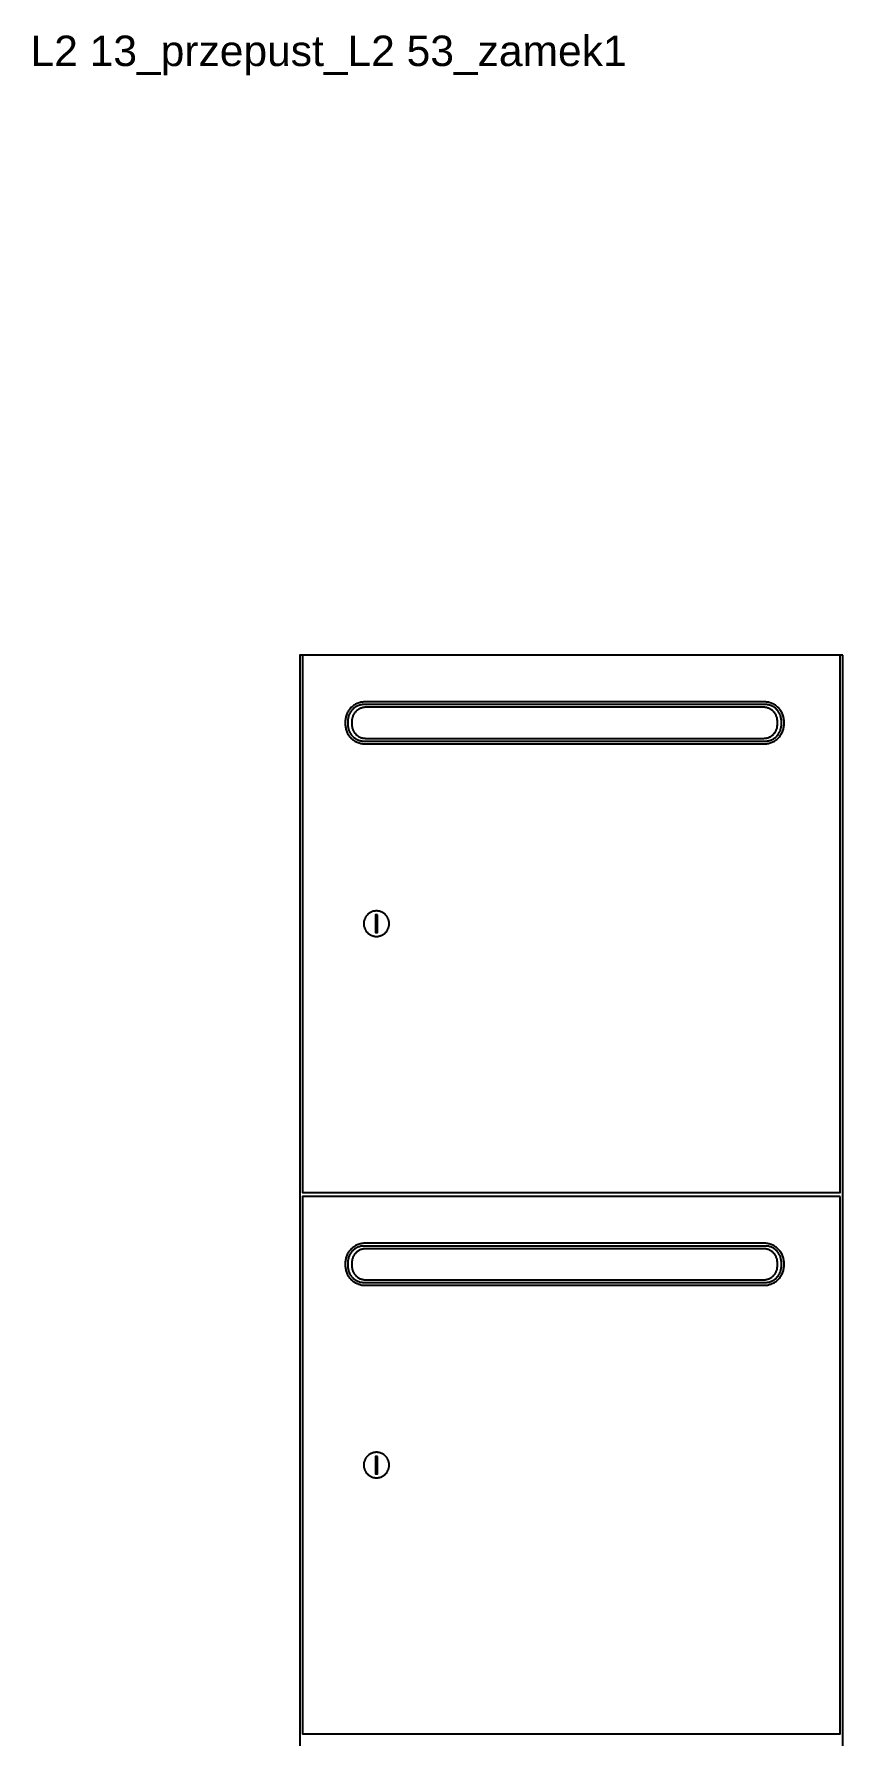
# Model space of a CAD drawing. Header units: millimetres. Extents: x 1075 to 13200, y 678 to 7235.
# Drawn here: x 3433 to 4030, y 2014 to 3271 of the extents above; entities that cross this region are included whole.
import ezdxf

# ---------------------------------------------------------------- set-up
doc = ezdxf.new("R2010")
doc.units = ezdxf.units.MM
doc.styles.add('Arial', font='arial.ttf')

msp = doc.modelspace()

# ---------------------------------------------------------------- linework, layer by layer
at = {"color": 0}
for points in [[(4030, 2812, 0), (3629, 2812, 0), (3629, 1212, 0), (4030, 1212, 0)], [(4028, 2812, 0), (3631, 2812, 0), (3631, 2415, 0), (4028, 2415, 0)], [(3986.5, 2763, 0), (3986.5, 2763.7, 0), (3986.4, 2764.5, 0), (3986.3, 2765.2, 0), (3986.2, 2765.9, 0), (3986, 2766.6, 0), (3985.8, 2767.3, 0), (3985.6, 2768, 0), (3985.3, 2768.6, 0), (3985.1, 2769.3, 0), (3984.7, 2769.9, 0), (3984.4, 2770.5, 0), (3984, 2771.1, 0), (3983.6, 2771.7, 0), (3983.2, 2772.2, 0), (3982.7, 2772.8, 0), (3982.2, 2773.3, 0), (3981.7, 2773.7, 0), (3981.2, 2774.2, 0), (3980.7, 2774.6, 0), (3980.1, 2775, 0), (3979.5, 2775.4, 0), (3978.9, 2775.8, 0), (3978.3, 2776.1, 0), (3977.6, 2776.4, 0), (3977, 2776.6, 0), (3976.3, 2776.9, 0), (3975.6, 2777.1, 0), (3974.9, 2777.2, 0), (3974.2, 2777.4, 0), (3973.5, 2777.4, 0), (3972.7, 2777.5, 0), (3972, 2777.5, 0), (3677, 2777.5, 0), (3676.3, 2777.5, 0), (3675.5, 2777.4, 0), (3674.8, 2777.4, 0), (3674.1, 2777.2, 0), (3673.4, 2777.1, 0), (3672.7, 2776.9, 0), (3672, 2776.6, 0), (3671.4, 2776.4, 0), (3670.7, 2776.1, 0), (3670.1, 2775.8, 0), (3669.5, 2775.4, 0), (3668.9, 2775, 0), (3668.3, 2774.6, 0), (3667.8, 2774.2, 0), (3667.2, 2773.7, 0), (3666.7, 2773.3, 0), (3666.3, 2772.8, 0), (3665.8, 2772.2, 0), (3665.4, 2771.7, 0), (3665, 2771.1, 0), (3664.6, 2770.5, 0), (3664.2, 2769.9, 0), (3663.9, 2769.3, 0), (3663.6, 2768.6, 0), (3663.4, 2768, 0), (3663.1, 2767.3, 0), (3662.9, 2766.6, 0), (3662.8, 2765.9, 0), (3662.7, 2765.2, 0), (3662.6, 2764.5, 0), (3662.5, 2763.7, 0), (3662.5, 2763, 0), (3662.5, 2761, 0), (3662.5, 2760.3, 0), (3662.6, 2759.6, 0), (3662.7, 2758.8, 0), (3662.8, 2758.1, 0), (3662.9, 2757.4, 0), (3663.1, 2756.7, 0), (3663.4, 2756.1, 0), (3663.6, 2755.4, 0), (3663.9, 2754.7, 0), (3664.2, 2754.1, 0), (3664.6, 2753.5, 0), (3665, 2752.9, 0), (3665.4, 2752.4, 0), (3665.8, 2751.8, 0), (3666.3, 2751.3, 0), (3666.7, 2750.8, 0), (3667.2, 2750.3, 0), (3667.8, 2749.8, 0), (3668.3, 2749.4, 0), (3668.9, 2749, 0), (3669.5, 2748.6, 0), (3670.1, 2748.3, 0), (3670.7, 2748, 0), (3671.4, 2747.7, 0), (3672, 2747.4, 0), (3672.7, 2747.2, 0), (3673.4, 2747, 0), (3674.1, 2746.8, 0), (3674.8, 2746.7, 0), (3675.5, 2746.6, 0), (3676.3, 2746.5, 0), (3677, 2746.5, 0), (3972, 2746.5, 0), (3972.7, 2746.5, 0), (3973.5, 2746.6, 0), (3974.2, 2746.7, 0), (3974.9, 2746.8, 0), (3975.6, 2747, 0), (3976.3, 2747.2, 0), (3977, 2747.4, 0), (3977.6, 2747.7, 0), (3978.3, 2748, 0), (3978.9, 2748.3, 0), (3979.5, 2748.6, 0), (3980.1, 2749, 0), (3980.7, 2749.4, 0), (3981.2, 2749.8, 0), (3981.7, 2750.3, 0), (3982.2, 2750.8, 0), (3982.7, 2751.3, 0), (3983.2, 2751.8, 0), (3983.6, 2752.4, 0), (3984, 2752.9, 0), (3984.4, 2753.5, 0), (3984.7, 2754.1, 0), (3985.1, 2754.7, 0), (3985.3, 2755.4, 0), (3985.6, 2756.1, 0), (3985.8, 2756.7, 0), (3986, 2757.4, 0), (3986.2, 2758.1, 0), (3986.3, 2758.8, 0), (3986.4, 2759.6, 0), (3986.5, 2760.3, 0), (3986.5, 2761, 0)], [(3984.5, 2763.5, 0), (3984.5, 2764.1, 0), (3984.4, 2764.7, 0), (3984.3, 2765.3, 0), (3984.2, 2765.9, 0), (3984.1, 2766.5, 0), (3983.9, 2767.1, 0), (3983.8, 2767.6, 0), (3983.5, 2768.2, 0), (3983.3, 2768.7, 0), (3983, 2769.2, 0), (3982.7, 2769.7, 0), (3982.4, 2770.2, 0), (3982.1, 2770.7, 0), (3981.7, 2771.2, 0), (3981.4, 2771.6, 0), (3981, 2772, 0), (3980.6, 2772.4, 0), (3980.1, 2772.8, 0), (3979.7, 2773.1, 0), (3979.2, 2773.5, 0), (3978.7, 2773.8, 0), (3978.2, 2774.1, 0), (3977.7, 2774.3, 0), (3977.2, 2774.6, 0), (3976.6, 2774.8, 0), (3976.1, 2775, 0), (3975.5, 2775.1, 0), (3974.9, 2775.3, 0), (3974.3, 2775.4, 0), (3973.7, 2775.5, 0), (3973.1, 2775.5, 0), (3972.5, 2775.5, 0), (3676.5, 2775.5, 0), (3675.9, 2775.5, 0), (3675.3, 2775.5, 0), (3674.7, 2775.4, 0), (3674.1, 2775.3, 0), (3673.5, 2775.1, 0), (3672.9, 2775, 0), (3672.4, 2774.8, 0), (3671.8, 2774.6, 0), (3671.3, 2774.3, 0), (3670.8, 2774.1, 0), (3670.3, 2773.8, 0), (3669.8, 2773.5, 0), (3669.3, 2773.1, 0), (3668.9, 2772.8, 0), (3668.4, 2772.4, 0), (3668, 2772, 0), (3667.6, 2771.6, 0), (3667.2, 2771.2, 0), (3666.9, 2770.7, 0), (3666.5, 2770.2, 0), (3666.2, 2769.7, 0), (3665.9, 2769.2, 0), (3665.7, 2768.7, 0), (3665.4, 2768.2, 0), (3665.2, 2767.6, 0), (3665, 2767.1, 0), (3664.9, 2766.5, 0), (3664.7, 2765.9, 0), (3664.6, 2765.3, 0), (3664.5, 2764.7, 0), (3664.5, 2764.1, 0), (3664.5, 2763.5, 0), (3664.5, 2760.5, 0), (3664.5, 2759.9, 0), (3664.5, 2759.3, 0), (3664.6, 2758.7, 0), (3664.7, 2758.1, 0), (3664.9, 2757.5, 0), (3665, 2757, 0), (3665.2, 2756.4, 0), (3665.4, 2755.9, 0), (3665.7, 2755.3, 0), (3665.9, 2754.8, 0), (3666.2, 2754.3, 0), (3666.5, 2753.8, 0), (3666.9, 2753.3, 0), (3667.2, 2752.9, 0), (3667.6, 2752.5, 0), (3668, 2752, 0), (3668.4, 2751.6, 0), (3668.9, 2751.3, 0), (3669.3, 2750.9, 0), (3669.8, 2750.6, 0), (3670.3, 2750.3, 0), (3670.8, 2750, 0), (3671.3, 2749.7, 0), (3671.8, 2749.5, 0), (3672.4, 2749.2, 0), (3672.9, 2749.1, 0), (3673.5, 2748.9, 0), (3674.1, 2748.8, 0), (3674.7, 2748.7, 0), (3675.3, 2748.6, 0), (3675.9, 2748.5, 0), (3676.5, 2748.5, 0), (3972.5, 2748.5, 0), (3973.1, 2748.5, 0), (3973.7, 2748.6, 0), (3974.3, 2748.7, 0), (3974.9, 2748.8, 0), (3975.5, 2748.9, 0), (3976.1, 2749.1, 0), (3976.6, 2749.2, 0), (3977.2, 2749.5, 0), (3977.7, 2749.7, 0), (3978.2, 2750, 0), (3978.7, 2750.3, 0), (3979.2, 2750.6, 0), (3979.7, 2750.9, 0), (3980.1, 2751.3, 0), (3980.6, 2751.6, 0), (3981, 2752, 0), (3981.4, 2752.5, 0), (3981.7, 2752.9, 0), (3982.1, 2753.3, 0), (3982.4, 2753.8, 0), (3982.7, 2754.3, 0), (3983, 2754.8, 0), (3983.3, 2755.3, 0), (3983.5, 2755.9, 0), (3983.8, 2756.4, 0), (3983.9, 2757, 0), (3984.1, 2757.5, 0), (3984.2, 2758.1, 0), (3984.3, 2758.7, 0), (3984.4, 2759.3, 0), (3984.5, 2759.9, 0), (3984.5, 2760.5, 0)], [(3981.6, 2763.3, 0), (3981.6, 2763.8, 0), (3981.5, 2764.4, 0), (3981.5, 2764.9, 0), (3981.4, 2765.4, 0), (3981.3, 2765.9, 0), (3981.1, 2766.3, 0), (3981, 2766.8, 0), (3980.8, 2767.3, 0), (3980.6, 2767.7, 0), (3980.4, 2768.2, 0), (3980.1, 2768.6, 0), (3979.9, 2769, 0), (3979.6, 2769.4, 0), (3979.3, 2769.8, 0), (3979, 2770.2, 0), (3978.6, 2770.5, 0), (3978.3, 2770.8, 0), (3977.9, 2771.2, 0), (3977.5, 2771.5, 0), (3977.1, 2771.8, 0), (3976.7, 2772, 0), (3976.3, 2772.3, 0), (3975.8, 2772.5, 0), (3975.4, 2772.7, 0), (3974.9, 2772.9, 0), (3974.5, 2773, 0), (3974, 2773.2, 0), (3973.5, 2773.3, 0), (3973, 2773.4, 0), (3972.5, 2773.4, 0), (3972, 2773.5, 0), (3971.4, 2773.5, 0), (3677.5, 2773.5, 0), (3677, 2773.5, 0), (3676.5, 2773.4, 0), (3676, 2773.4, 0), (3675.5, 2773.3, 0), (3675, 2773.2, 0), (3674.5, 2773, 0), (3674, 2772.9, 0), (3673.6, 2772.7, 0), (3673.1, 2772.5, 0), (3672.7, 2772.3, 0), (3672.3, 2772, 0), (3671.9, 2771.8, 0), (3671.5, 2771.5, 0), (3671.1, 2771.2, 0), (3670.7, 2770.8, 0), (3670.4, 2770.5, 0), (3670, 2770.2, 0), (3669.7, 2769.8, 0), (3669.4, 2769.4, 0), (3669.1, 2769, 0), (3668.9, 2768.6, 0), (3668.6, 2768.2, 0), (3668.4, 2767.7, 0), (3668.2, 2767.3, 0), (3668, 2766.8, 0), (3667.8, 2766.3, 0), (3667.7, 2765.9, 0), (3667.6, 2765.4, 0), (3667.5, 2764.9, 0), (3667.4, 2764.4, 0), (3667.4, 2763.8, 0), (3667.4, 2763.3, 0), (3667.4, 2760.7, 0), (3667.4, 2760.2, 0), (3667.4, 2759.7, 0), (3667.5, 2759.2, 0), (3667.6, 2758.7, 0), (3667.7, 2758.2, 0), (3667.8, 2757.7, 0), (3668, 2757.2, 0), (3668.2, 2756.8, 0), (3668.4, 2756.3, 0), (3668.6, 2755.9, 0), (3668.9, 2755.4, 0), (3669.1, 2755, 0), (3669.4, 2754.6, 0), (3669.7, 2754.3, 0), (3670, 2753.9, 0), (3670.4, 2753.5, 0), (3670.7, 2753.2, 0), (3671.1, 2752.9, 0), (3671.5, 2752.6, 0), (3671.9, 2752.3, 0), (3672.3, 2752, 0), (3672.7, 2751.8, 0), (3673.1, 2751.6, 0), (3673.6, 2751.3, 0), (3674, 2751.2, 0), (3674.5, 2751, 0), (3675, 2750.9, 0), (3675.5, 2750.8, 0), (3676, 2750.7, 0), (3676.5, 2750.6, 0), (3677, 2750.6, 0), (3677.5, 2750.5, 0), (3971.4, 2750.5, 0), (3972, 2750.6, 0), (3972.5, 2750.6, 0), (3973, 2750.7, 0), (3973.5, 2750.8, 0), (3974, 2750.9, 0), (3974.5, 2751, 0), (3974.9, 2751.2, 0), (3975.4, 2751.3, 0), (3975.8, 2751.6, 0), (3976.3, 2751.8, 0), (3976.7, 2752, 0), (3977.1, 2752.3, 0), (3977.5, 2752.6, 0), (3977.9, 2752.9, 0), (3978.3, 2753.2, 0), (3978.6, 2753.5, 0), (3979, 2753.9, 0), (3979.3, 2754.3, 0), (3979.6, 2754.6, 0), (3979.9, 2755, 0), (3980.1, 2755.4, 0), (3980.4, 2755.9, 0), (3980.6, 2756.3, 0), (3980.8, 2756.8, 0), (3981, 2757.2, 0), (3981.1, 2757.7, 0), (3981.3, 2758.2, 0), (3981.4, 2758.7, 0), (3981.5, 2759.2, 0), (3981.5, 2759.7, 0), (3981.6, 2760.2, 0), (3981.6, 2760.7, 0)], [(3694.9, 2613.7, 0.5), (3694.9, 2614.2, 0.5), (3694.9, 2614.6, 0.5), (3694.8, 2615.1, 0.5), (3694.7, 2615.6, 0.5), (3694.6, 2616, 0.5), (3694.5, 2616.5, 0.5), (3694.4, 2616.9, 0.5), (3694.2, 2617.3, 0.5), (3694, 2617.7, 0.5), (3693.8, 2618.2, 0.5), (3693.6, 2618.5, 0.5), (3693.3, 2618.9, 0.5), (3693.1, 2619.3, 0.5), (3692.8, 2619.7, 0.5), (3692.5, 2620, 0.5), (3692.2, 2620.3, 0.5), (3691.9, 2620.6, 0.5), (3691.5, 2620.9, 0.5), (3691.2, 2621.2, 0.5), (3690.8, 2621.5, 0.5), (3690.4, 2621.7, 0.5), (3690, 2621.9, 0.5), (3689.6, 2622.1, 0.5), (3689.2, 2622.3, 0.5), (3688.8, 2622.5, 0.5), (3688.3, 2622.7, 0.5), (3687.9, 2622.8, 0.5), (3687.4, 2622.9, 0.5), (3687, 2623, 0.5), (3686.5, 2623, 0.5), (3686, 2623.1, 0.5), (3685.5, 2623.1, 0.5), (3685, 2623.1, 0.5), (3684.6, 2623, 0.5), (3684.1, 2623, 0.5), (3683.6, 2622.9, 0.5), (3683.2, 2622.8, 0.5), (3682.7, 2622.7, 0.5), (3682.3, 2622.5, 0.5), (3681.9, 2622.3, 0.5), (3681.5, 2622.1, 0.5), (3681.1, 2621.9, 0.5), (3680.7, 2621.7, 0.5), (3680.3, 2621.5, 0.5), (3679.9, 2621.2, 0.5), (3679.6, 2620.9, 0.5), (3679.2, 2620.6, 0.5), (3678.9, 2620.3, 0.5), (3678.6, 2620, 0.5), (3678.3, 2619.7, 0.5), (3678, 2619.3, 0.5), (3677.7, 2618.9, 0.5), (3677.5, 2618.5, 0.5), (3677.3, 2618.2, 0.5), (3677.1, 2617.7, 0.5), (3676.9, 2617.3, 0.5), (3676.7, 2616.9, 0.5), (3676.6, 2616.5, 0.5), (3676.4, 2616, 0.5), (3676.3, 2615.6, 0.5), (3676.2, 2615.1, 0.5), (3676.2, 2614.6, 0.5), (3676.1, 2614.2, 0.5), (3676.1, 2613.7, 0.5), (3676.1, 2613.2, 0.5), (3676.2, 2612.7, 0.5), (3676.2, 2612.2, 0.5), (3676.3, 2611.8, 0.5), (3676.4, 2611.3, 0.5), (3676.6, 2610.9, 0.5), (3676.7, 2610.4, 0.5), (3676.9, 2610, 0.5), (3677.1, 2609.6, 0.5), (3677.3, 2609.2, 0.5), (3677.5, 2608.8, 0.5), (3677.7, 2608.4, 0.5), (3678, 2608, 0.5), (3678.3, 2607.7, 0.5), (3678.6, 2607.4, 0.5), (3678.9, 2607, 0.5), (3679.2, 2606.7, 0.5), (3679.6, 2606.4, 0.5), (3679.9, 2606.1, 0.5), (3680.3, 2605.9, 0.5), (3680.7, 2605.6, 0.5), (3681.1, 2605.4, 0.5), (3681.5, 2605.2, 0.5), (3681.9, 2605, 0.5), (3682.3, 2604.8, 0.5), (3682.7, 2604.7, 0.5), (3683.2, 2604.6, 0.5), (3683.6, 2604.5, 0.5), (3684.1, 2604.4, 0.5), (3684.6, 2604.3, 0.5), (3685, 2604.3, 0.5), (3685.5, 2604.3, 0.5), (3686, 2604.3, 0.5), (3686.5, 2604.3, 0.5), (3687, 2604.4, 0.5), (3687.4, 2604.5, 0.5), (3687.9, 2604.6, 0.5), (3688.3, 2604.7, 0.5), (3688.8, 2604.8, 0.5), (3689.2, 2605, 0.5), (3689.6, 2605.2, 0.5), (3690, 2605.4, 0.5), (3690.4, 2605.6, 0.5), (3690.8, 2605.9, 0.5), (3691.2, 2606.1, 0.5), (3691.5, 2606.4, 0.5), (3691.9, 2606.7, 0.5), (3692.2, 2607, 0.5), (3692.5, 2607.4, 0.5), (3692.8, 2607.7, 0.5), (3693.1, 2608, 0.5), (3693.3, 2608.4, 0.5), (3693.6, 2608.8, 0.5), (3693.8, 2609.2, 0.5), (3694, 2609.6, 0.5), (3694.2, 2610, 0.5), (3694.4, 2610.4, 0.5), (3694.5, 2610.9, 0.5), (3694.6, 2611.3, 0.5), (3694.7, 2611.8, 0.5), (3694.8, 2612.2, 0.5), (3694.9, 2612.7, 0.5), (3694.9, 2613.2, 0.5)], [(3686.3, 2620.1, 0.5), (3684.7, 2620.1, 0.5), (3684.7, 2607.1, 0.5), (3686.3, 2607.1, 0.5)], [(4028, 2412, 0), (3631, 2412, 0), (3631, 2015, 0), (4028, 2015, 0)], [(3986.5, 2363, 0), (3986.5, 2363.7, 0), (3986.4, 2364.5, 0), (3986.3, 2365.2, 0), (3986.2, 2365.9, 0), (3986, 2366.6, 0), (3985.8, 2367.3, 0), (3985.6, 2368, 0), (3985.3, 2368.6, 0), (3985.1, 2369.3, 0), (3984.7, 2369.9, 0), (3984.4, 2370.5, 0), (3984, 2371.1, 0), (3983.6, 2371.7, 0), (3983.2, 2372.2, 0), (3982.7, 2372.8, 0), (3982.2, 2373.3, 0), (3981.7, 2373.7, 0), (3981.2, 2374.2, 0), (3980.7, 2374.6, 0), (3980.1, 2375, 0), (3979.5, 2375.4, 0), (3978.9, 2375.8, 0), (3978.3, 2376.1, 0), (3977.6, 2376.4, 0), (3977, 2376.6, 0), (3976.3, 2376.9, 0), (3975.6, 2377.1, 0), (3974.9, 2377.2, 0), (3974.2, 2377.4, 0), (3973.5, 2377.4, 0), (3972.7, 2377.5, 0), (3972, 2377.5, 0), (3677, 2377.5, 0), (3676.3, 2377.5, 0), (3675.5, 2377.4, 0), (3674.8, 2377.4, 0), (3674.1, 2377.2, 0), (3673.4, 2377.1, 0), (3672.7, 2376.9, 0), (3672, 2376.6, 0), (3671.4, 2376.4, 0), (3670.7, 2376.1, 0), (3670.1, 2375.8, 0), (3669.5, 2375.4, 0), (3668.9, 2375, 0), (3668.3, 2374.6, 0), (3667.8, 2374.2, 0), (3667.2, 2373.7, 0), (3666.7, 2373.3, 0), (3666.3, 2372.8, 0), (3665.8, 2372.2, 0), (3665.4, 2371.7, 0), (3665, 2371.1, 0), (3664.6, 2370.5, 0), (3664.2, 2369.9, 0), (3663.9, 2369.3, 0), (3663.6, 2368.6, 0), (3663.4, 2368, 0), (3663.1, 2367.3, 0), (3662.9, 2366.6, 0), (3662.8, 2365.9, 0), (3662.7, 2365.2, 0), (3662.6, 2364.5, 0), (3662.5, 2363.7, 0), (3662.5, 2363, 0), (3662.5, 2361, 0), (3662.5, 2360.3, 0), (3662.6, 2359.6, 0), (3662.7, 2358.8, 0), (3662.8, 2358.1, 0), (3662.9, 2357.4, 0), (3663.1, 2356.7, 0), (3663.4, 2356.1, 0), (3663.6, 2355.4, 0), (3663.9, 2354.7, 0), (3664.2, 2354.1, 0), (3664.6, 2353.5, 0), (3665, 2352.9, 0), (3665.4, 2352.4, 0), (3665.8, 2351.8, 0), (3666.3, 2351.3, 0), (3666.7, 2350.8, 0), (3667.2, 2350.3, 0), (3667.8, 2349.8, 0), (3668.3, 2349.4, 0), (3668.9, 2349, 0), (3669.5, 2348.6, 0), (3670.1, 2348.3, 0), (3670.7, 2348, 0), (3671.4, 2347.7, 0), (3672, 2347.4, 0), (3672.7, 2347.2, 0), (3673.4, 2347, 0), (3674.1, 2346.8, 0), (3674.8, 2346.7, 0), (3675.5, 2346.6, 0), (3676.3, 2346.5, 0), (3677, 2346.5, 0), (3972, 2346.5, 0), (3972.7, 2346.5, 0), (3973.5, 2346.6, 0), (3974.2, 2346.7, 0), (3974.9, 2346.8, 0), (3975.6, 2347, 0), (3976.3, 2347.2, 0), (3977, 2347.4, 0), (3977.6, 2347.7, 0), (3978.3, 2348, 0), (3978.9, 2348.3, 0), (3979.5, 2348.6, 0), (3980.1, 2349, 0), (3980.7, 2349.4, 0), (3981.2, 2349.8, 0), (3981.7, 2350.3, 0), (3982.2, 2350.8, 0), (3982.7, 2351.3, 0), (3983.2, 2351.8, 0), (3983.6, 2352.4, 0), (3984, 2352.9, 0), (3984.4, 2353.5, 0), (3984.7, 2354.1, 0), (3985.1, 2354.7, 0), (3985.3, 2355.4, 0), (3985.6, 2356.1, 0), (3985.8, 2356.7, 0), (3986, 2357.4, 0), (3986.2, 2358.1, 0), (3986.3, 2358.8, 0), (3986.4, 2359.6, 0), (3986.5, 2360.3, 0), (3986.5, 2361, 0)], [(3984.5, 2363.5, 0), (3984.5, 2364.1, 0), (3984.4, 2364.7, 0), (3984.3, 2365.3, 0), (3984.2, 2365.9, 0), (3984.1, 2366.5, 0), (3983.9, 2367.1, 0), (3983.8, 2367.6, 0), (3983.5, 2368.2, 0), (3983.3, 2368.7, 0), (3983, 2369.2, 0), (3982.7, 2369.7, 0), (3982.4, 2370.2, 0), (3982.1, 2370.7, 0), (3981.7, 2371.2, 0), (3981.4, 2371.6, 0), (3981, 2372, 0), (3980.6, 2372.4, 0), (3980.1, 2372.8, 0), (3979.7, 2373.1, 0), (3979.2, 2373.5, 0), (3978.7, 2373.8, 0), (3978.2, 2374.1, 0), (3977.7, 2374.3, 0), (3977.2, 2374.6, 0), (3976.6, 2374.8, 0), (3976.1, 2375, 0), (3975.5, 2375.1, 0), (3974.9, 2375.3, 0), (3974.3, 2375.4, 0), (3973.7, 2375.5, 0), (3973.1, 2375.5, 0), (3972.5, 2375.5, 0), (3676.5, 2375.5, 0), (3675.9, 2375.5, 0), (3675.3, 2375.5, 0), (3674.7, 2375.4, 0), (3674.1, 2375.3, 0), (3673.5, 2375.1, 0), (3672.9, 2375, 0), (3672.4, 2374.8, 0), (3671.8, 2374.6, 0), (3671.3, 2374.3, 0), (3670.8, 2374.1, 0), (3670.3, 2373.8, 0), (3669.8, 2373.5, 0), (3669.3, 2373.1, 0), (3668.9, 2372.8, 0), (3668.4, 2372.4, 0), (3668, 2372, 0), (3667.6, 2371.6, 0), (3667.2, 2371.2, 0), (3666.9, 2370.7, 0), (3666.5, 2370.2, 0), (3666.2, 2369.7, 0), (3665.9, 2369.2, 0), (3665.7, 2368.7, 0), (3665.4, 2368.2, 0), (3665.2, 2367.6, 0), (3665, 2367.1, 0), (3664.9, 2366.5, 0), (3664.7, 2365.9, 0), (3664.6, 2365.3, 0), (3664.5, 2364.7, 0), (3664.5, 2364.1, 0), (3664.5, 2363.5, 0), (3664.5, 2360.5, 0), (3664.5, 2359.9, 0), (3664.5, 2359.3, 0), (3664.6, 2358.7, 0), (3664.7, 2358.1, 0), (3664.9, 2357.5, 0), (3665, 2357, 0), (3665.2, 2356.4, 0), (3665.4, 2355.9, 0), (3665.7, 2355.3, 0), (3665.9, 2354.8, 0), (3666.2, 2354.3, 0), (3666.5, 2353.8, 0), (3666.9, 2353.3, 0), (3667.2, 2352.9, 0), (3667.6, 2352.5, 0), (3668, 2352, 0), (3668.4, 2351.6, 0), (3668.9, 2351.3, 0), (3669.3, 2350.9, 0), (3669.8, 2350.6, 0), (3670.3, 2350.3, 0), (3670.8, 2350, 0), (3671.3, 2349.7, 0), (3671.8, 2349.5, 0), (3672.4, 2349.2, 0), (3672.9, 2349.1, 0), (3673.5, 2348.9, 0), (3674.1, 2348.8, 0), (3674.7, 2348.7, 0), (3675.3, 2348.6, 0), (3675.9, 2348.5, 0), (3676.5, 2348.5, 0), (3972.5, 2348.5, 0), (3973.1, 2348.5, 0), (3973.7, 2348.6, 0), (3974.3, 2348.7, 0), (3974.9, 2348.8, 0), (3975.5, 2348.9, 0), (3976.1, 2349.1, 0), (3976.6, 2349.2, 0), (3977.2, 2349.5, 0), (3977.7, 2349.7, 0), (3978.2, 2350, 0), (3978.7, 2350.3, 0), (3979.2, 2350.6, 0), (3979.7, 2350.9, 0), (3980.1, 2351.3, 0), (3980.6, 2351.6, 0), (3981, 2352, 0), (3981.4, 2352.5, 0), (3981.7, 2352.9, 0), (3982.1, 2353.3, 0), (3982.4, 2353.8, 0), (3982.7, 2354.3, 0), (3983, 2354.8, 0), (3983.3, 2355.3, 0), (3983.5, 2355.9, 0), (3983.8, 2356.4, 0), (3983.9, 2357, 0), (3984.1, 2357.5, 0), (3984.2, 2358.1, 0), (3984.3, 2358.7, 0), (3984.4, 2359.3, 0), (3984.5, 2359.9, 0), (3984.5, 2360.5, 0)], [(3981.6, 2363.3, 0), (3981.6, 2363.8, 0), (3981.5, 2364.4, 0), (3981.5, 2364.9, 0), (3981.4, 2365.4, 0), (3981.3, 2365.9, 0), (3981.1, 2366.3, 0), (3981, 2366.8, 0), (3980.8, 2367.3, 0), (3980.6, 2367.7, 0), (3980.4, 2368.2, 0), (3980.1, 2368.6, 0), (3979.9, 2369, 0), (3979.6, 2369.4, 0), (3979.3, 2369.8, 0), (3979, 2370.2, 0), (3978.6, 2370.5, 0), (3978.3, 2370.8, 0), (3977.9, 2371.2, 0), (3977.5, 2371.5, 0), (3977.1, 2371.8, 0), (3976.7, 2372, 0), (3976.3, 2372.3, 0), (3975.8, 2372.5, 0), (3975.4, 2372.7, 0), (3974.9, 2372.9, 0), (3974.5, 2373, 0), (3974, 2373.2, 0), (3973.5, 2373.3, 0), (3973, 2373.4, 0), (3972.5, 2373.4, 0), (3972, 2373.5, 0), (3971.4, 2373.5, 0), (3677.5, 2373.5, 0), (3677, 2373.5, 0), (3676.5, 2373.4, 0), (3676, 2373.4, 0), (3675.5, 2373.3, 0), (3675, 2373.2, 0), (3674.5, 2373, 0), (3674, 2372.9, 0), (3673.6, 2372.7, 0), (3673.1, 2372.5, 0), (3672.7, 2372.3, 0), (3672.3, 2372, 0), (3671.9, 2371.8, 0), (3671.5, 2371.5, 0), (3671.1, 2371.2, 0), (3670.7, 2370.8, 0), (3670.4, 2370.5, 0), (3670, 2370.2, 0), (3669.7, 2369.8, 0), (3669.4, 2369.4, 0), (3669.1, 2369, 0), (3668.9, 2368.6, 0), (3668.6, 2368.2, 0), (3668.4, 2367.7, 0), (3668.2, 2367.3, 0), (3668, 2366.8, 0), (3667.8, 2366.3, 0), (3667.7, 2365.9, 0), (3667.6, 2365.4, 0), (3667.5, 2364.9, 0), (3667.4, 2364.4, 0), (3667.4, 2363.8, 0), (3667.4, 2363.3, 0), (3667.4, 2360.7, 0), (3667.4, 2360.2, 0), (3667.4, 2359.7, 0), (3667.5, 2359.2, 0), (3667.6, 2358.7, 0), (3667.7, 2358.2, 0), (3667.8, 2357.7, 0), (3668, 2357.2, 0), (3668.2, 2356.8, 0), (3668.4, 2356.3, 0), (3668.6, 2355.9, 0), (3668.9, 2355.4, 0), (3669.1, 2355, 0), (3669.4, 2354.6, 0), (3669.7, 2354.3, 0), (3670, 2353.9, 0), (3670.4, 2353.5, 0), (3670.7, 2353.2, 0), (3671.1, 2352.9, 0), (3671.5, 2352.6, 0), (3671.9, 2352.3, 0), (3672.3, 2352, 0), (3672.7, 2351.8, 0), (3673.1, 2351.6, 0), (3673.6, 2351.3, 0), (3674, 2351.2, 0), (3674.5, 2351, 0), (3675, 2350.9, 0), (3675.5, 2350.8, 0), (3676, 2350.7, 0), (3676.5, 2350.6, 0), (3677, 2350.6, 0), (3677.5, 2350.5, 0), (3971.4, 2350.5, 0), (3972, 2350.6, 0), (3972.5, 2350.6, 0), (3973, 2350.7, 0), (3973.5, 2350.8, 0), (3974, 2350.9, 0), (3974.5, 2351, 0), (3974.9, 2351.2, 0), (3975.4, 2351.3, 0), (3975.8, 2351.6, 0), (3976.3, 2351.8, 0), (3976.7, 2352, 0), (3977.1, 2352.3, 0), (3977.5, 2352.6, 0), (3977.9, 2352.9, 0), (3978.3, 2353.2, 0), (3978.6, 2353.5, 0), (3979, 2353.9, 0), (3979.3, 2354.3, 0), (3979.6, 2354.6, 0), (3979.9, 2355, 0), (3980.1, 2355.4, 0), (3980.4, 2355.9, 0), (3980.6, 2356.3, 0), (3980.8, 2356.8, 0), (3981, 2357.2, 0), (3981.1, 2357.7, 0), (3981.3, 2358.2, 0), (3981.4, 2358.7, 0), (3981.5, 2359.2, 0), (3981.5, 2359.7, 0), (3981.6, 2360.2, 0), (3981.6, 2360.7, 0)], [(3694.9, 2213.7, 0.5), (3694.9, 2214.2, 0.5), (3694.9, 2214.6, 0.5), (3694.8, 2215.1, 0.5), (3694.7, 2215.6, 0.5), (3694.6, 2216, 0.5), (3694.5, 2216.5, 0.5), (3694.4, 2216.9, 0.5), (3694.2, 2217.3, 0.5), (3694, 2217.7, 0.5), (3693.8, 2218.2, 0.5), (3693.6, 2218.5, 0.5), (3693.3, 2218.9, 0.5), (3693.1, 2219.3, 0.5), (3692.8, 2219.7, 0.5), (3692.5, 2220, 0.5), (3692.2, 2220.3, 0.5), (3691.9, 2220.6, 0.5), (3691.5, 2220.9, 0.5), (3691.2, 2221.2, 0.5), (3690.8, 2221.5, 0.5), (3690.4, 2221.7, 0.5), (3690, 2221.9, 0.5), (3689.6, 2222.1, 0.5), (3689.2, 2222.3, 0.5), (3688.8, 2222.5, 0.5), (3688.3, 2222.7, 0.5), (3687.9, 2222.8, 0.5), (3687.4, 2222.9, 0.5), (3687, 2223, 0.5), (3686.5, 2223, 0.5), (3686, 2223.1, 0.5), (3685.5, 2223.1, 0.5), (3685, 2223.1, 0.5), (3684.6, 2223, 0.5), (3684.1, 2223, 0.5), (3683.6, 2222.9, 0.5), (3683.2, 2222.8, 0.5), (3682.7, 2222.7, 0.5), (3682.3, 2222.5, 0.5), (3681.9, 2222.3, 0.5), (3681.5, 2222.1, 0.5), (3681.1, 2221.9, 0.5), (3680.7, 2221.7, 0.5), (3680.3, 2221.5, 0.5), (3679.9, 2221.2, 0.5), (3679.6, 2220.9, 0.5), (3679.2, 2220.6, 0.5), (3678.9, 2220.3, 0.5), (3678.6, 2220, 0.5), (3678.3, 2219.7, 0.5), (3678, 2219.3, 0.5), (3677.7, 2218.9, 0.5), (3677.5, 2218.5, 0.5), (3677.3, 2218.2, 0.5), (3677.1, 2217.7, 0.5), (3676.9, 2217.3, 0.5), (3676.7, 2216.9, 0.5), (3676.6, 2216.5, 0.5), (3676.4, 2216, 0.5), (3676.3, 2215.6, 0.5), (3676.2, 2215.1, 0.5), (3676.2, 2214.6, 0.5), (3676.1, 2214.2, 0.5), (3676.1, 2213.7, 0.5), (3676.1, 2213.2, 0.5), (3676.2, 2212.7, 0.5), (3676.2, 2212.2, 0.5), (3676.3, 2211.8, 0.5), (3676.4, 2211.3, 0.5), (3676.6, 2210.9, 0.5), (3676.7, 2210.4, 0.5), (3676.9, 2210, 0.5), (3677.1, 2209.6, 0.5), (3677.3, 2209.2, 0.5), (3677.5, 2208.8, 0.5), (3677.7, 2208.4, 0.5), (3678, 2208, 0.5), (3678.3, 2207.7, 0.5), (3678.6, 2207.4, 0.5), (3678.9, 2207, 0.5), (3679.2, 2206.7, 0.5), (3679.6, 2206.4, 0.5), (3679.9, 2206.1, 0.5), (3680.3, 2205.9, 0.5), (3680.7, 2205.6, 0.5), (3681.1, 2205.4, 0.5), (3681.5, 2205.2, 0.5), (3681.9, 2205, 0.5), (3682.3, 2204.8, 0.5), (3682.7, 2204.7, 0.5), (3683.2, 2204.6, 0.5), (3683.6, 2204.5, 0.5), (3684.1, 2204.4, 0.5), (3684.6, 2204.3, 0.5), (3685, 2204.3, 0.5), (3685.5, 2204.3, 0.5), (3686, 2204.3, 0.5), (3686.5, 2204.3, 0.5), (3687, 2204.4, 0.5), (3687.4, 2204.5, 0.5), (3687.9, 2204.6, 0.5), (3688.3, 2204.7, 0.5), (3688.8, 2204.8, 0.5), (3689.2, 2205, 0.5), (3689.6, 2205.2, 0.5), (3690, 2205.4, 0.5), (3690.4, 2205.6, 0.5), (3690.8, 2205.9, 0.5), (3691.2, 2206.1, 0.5), (3691.5, 2206.4, 0.5), (3691.9, 2206.7, 0.5), (3692.2, 2207, 0.5), (3692.5, 2207.4, 0.5), (3692.8, 2207.7, 0.5), (3693.1, 2208, 0.5), (3693.3, 2208.4, 0.5), (3693.6, 2208.8, 0.5), (3693.8, 2209.2, 0.5), (3694, 2209.6, 0.5), (3694.2, 2210, 0.5), (3694.4, 2210.4, 0.5), (3694.5, 2210.9, 0.5), (3694.6, 2211.3, 0.5), (3694.7, 2211.8, 0.5), (3694.8, 2212.2, 0.5), (3694.9, 2212.7, 0.5), (3694.9, 2213.2, 0.5)], [(3686.3, 2220.1, 0.5), (3684.7, 2220.1, 0.5), (3684.7, 2207.1, 0.5), (3686.3, 2207.1, 0.5)]]:
    msp.add_polyline3d(points, close=True, dxfattribs=at)

# ---------------------------------------------------------------- texts
at = {"color": 0, "style": 'Arial'}
msp.add_text('L2 13_przepust_L2 53_zamek1', height=22.49, dxfattribs=at).set_placement((3430.1, 3247.3))

doc.saveas('drawing.dxf')
